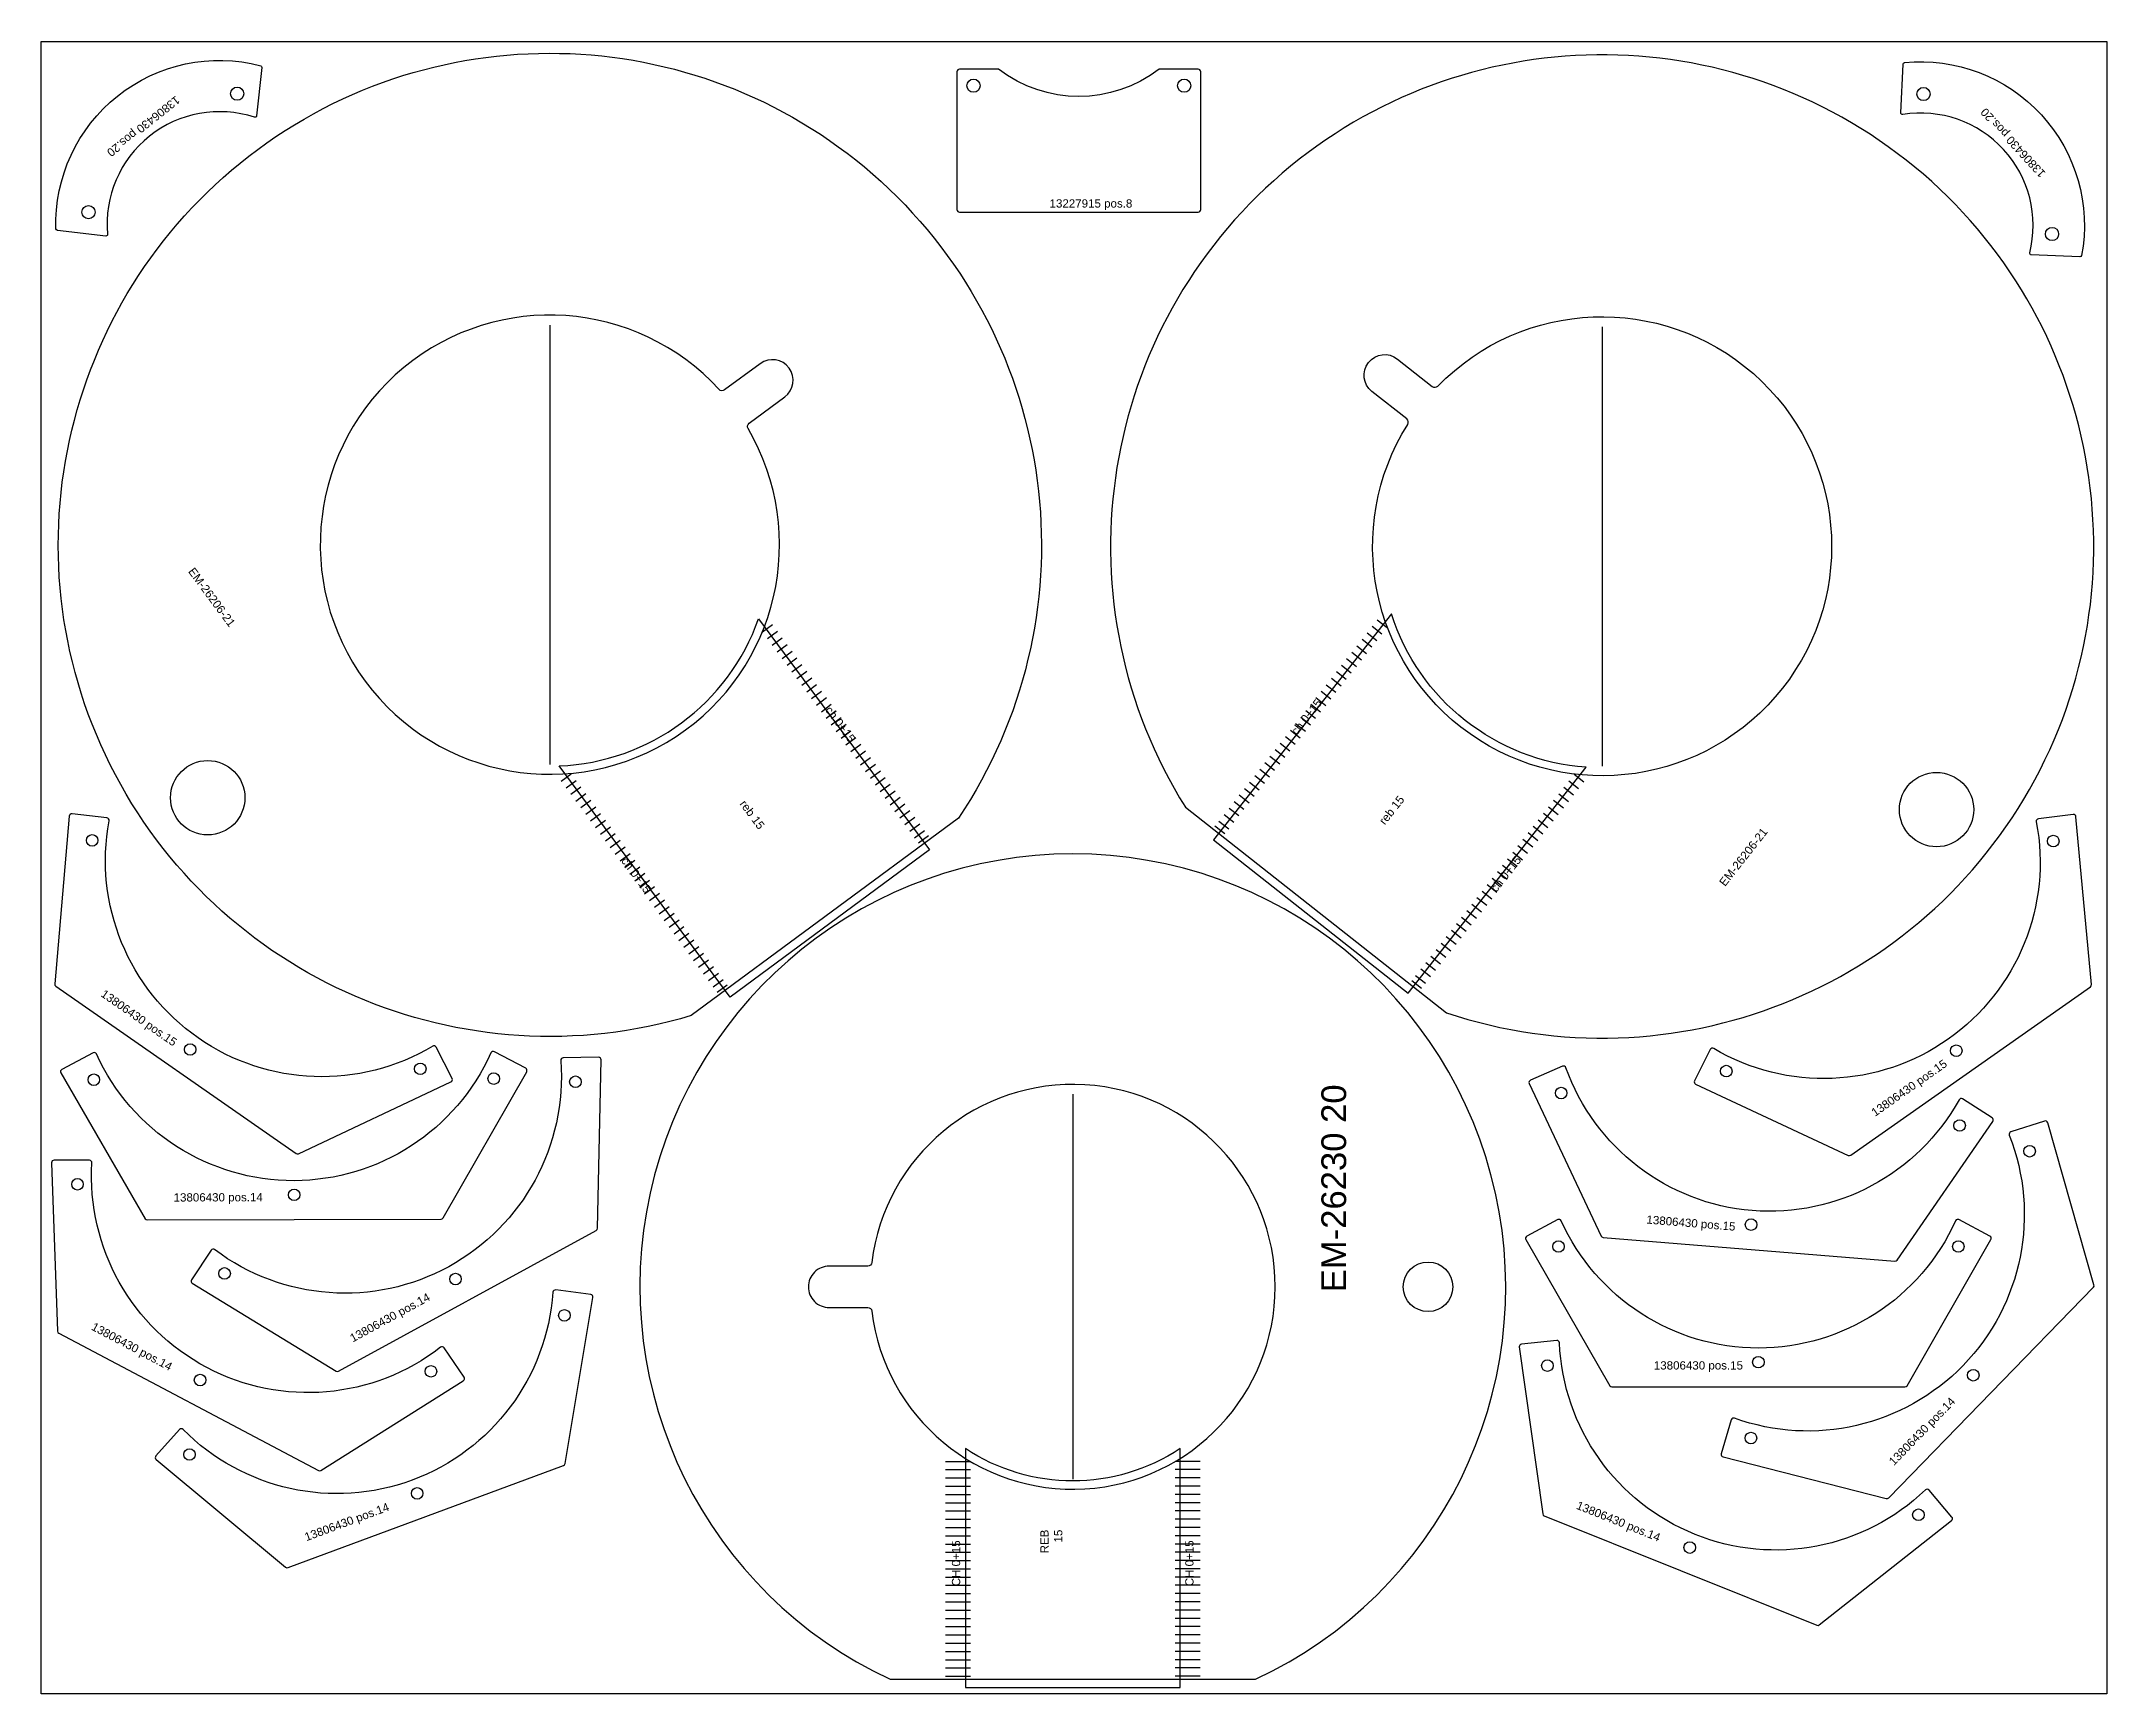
# Model space of a CAD drawing. Header units: millimetres. Extents: x 8466 to 10966, y 2530 to 4530.
import ezdxf

# ---------------------------------------------------------------- set-up
doc = ezdxf.new("R2010")
doc.units = ezdxf.units.MM
for name, color, linetype in [('13227915', 7, 'Continuous'), ('13806430', 7, 'Continuous'), ('Chanfro', 1, 'Continuous'), ('EM-26206-21', 7, 'Continuous'), ('EM-26230 20', 7, 'Continuous'), ('Rebaixo', 6, 'Continuous'), ('Texto', 3, 'Continuous')]:
    doc.layers.add(name, color=color, linetype=linetype)
doc.styles.get("Standard").update_dxf_attribs({"font": 'arial.ttf'})

msp = doc.modelspace()

# ---------------------------------------------------------------- linework, layer by layer
for p, q in [((9081.3, 4186.4), (9081.3, 3654.4)), ((10355, 4184.4), (10355, 3652.4)), ((9714.2, 3255.3), (9714.2, 2789.3))]:
    msp.add_line(p, q)
msp.add_lwpolyline([(8465.7, 4529.8), (10965.7, 4529.8), (10965.7, 2529.8), (8465.7, 2529.8)], close=True)
at = {"layer": '13227915', "color": 1}
msp.add_lwpolyline([(9577, 4323.1), (9866, 4323.1, 0.414214), (9869, 4326.1), (9869, 4493.1, 0.414214), (9866, 4496.1), (9818.8, 4496.1, -0.339091), (9624.2, 4496.1), (9577, 4496.1, 0.414214), (9574, 4493.1), (9574, 4326.1, 0.414214)], format="xyb", close=True, dxfattribs=at)
for centre in [(9594, 4476.1), (9849, 4476.1)]:
    msp.add_circle(centre, 8, dxfattribs=at)
at = {"layer": '13806430', "color": 1}
for points in [[(8726.3, 4439.6, -0.476093), (8723.7, 4437.9, 0.53952), (8545.9, 4296.2, -0.476093), (8543.7, 4294.1), (8485.2, 4300.8, -0.37238), (8483.4, 4302.8, -0.500361), (8731.2, 4500.3, -0.37238), (8732.7, 4498.1)], [(10874.4, 4271.2, -0.476093), (10872.5, 4273.7, 0.53952), (10718.9, 4441.2, -0.476093), (10716.5, 4443.2), (10719.2, 4502.1, -0.37238), (10721, 4504, -0.500361), (10935.3, 4270.4, -0.37238), (10933.2, 4268.8)], [(8481.9, 3388.9, 0.268506), (8483.2, 3386.2), (8774.1, 3183.6, 0.268506), (8777.1, 3183.4), (8961.5, 3270.4, 0.423134), (8962.9, 3274.5), (8943.6, 3312.3, 0.433738), (8939.4, 3313.5, -0.645089), (8547.7, 3586.3, 0.433738), (8545.1, 3589.9), (8502.9, 3594.8, 0.423134), (8499.6, 3592.1)], [(10652.9, 3181.3, 0.268506), (10655.9, 3181.6), (10945.9, 3385.5, 0.268506), (10947.1, 3388.3), (10928.5, 3591.3, 0.423134), (10925.2, 3594), (10883, 3588.9, 0.433738), (10880.5, 3585.3, -0.645089), (10490, 3310.7, 0.433738), (10485.8, 3309.5), (10466.7, 3271.5, 0.423134), (10468.1, 3267.5)], [(8952.1, 3105.6), (9053.2, 3282.7, 0.424547), (9052, 3286.8), (9014.1, 3306.8, 0.432332), (9009.9, 3305.4, -0.64513), (8532.5, 3304.1, 0.432332), (8528.4, 3305.5), (8490.5, 3285.4, 0.424547), (8489.3, 3281.2), (8591.4, 3104.7, 0.268506), (8594, 3103.2), (8949.5, 3104.1, 0.268506)], [(9138.9, 3093.1), (9143.3, 3297, 0.424547), (9140.3, 3300.1), (9097.4, 3299.5, 0.432332), (9094.4, 3296.2, -0.64513), (8675.5, 3067.3, 0.432332), (8671.2, 3066.6), (8647.5, 3030.8, 0.424547), (8648.4, 3026.6), (8822.4, 2920.2, 0.268506), (8825.4, 2920.1), (9137.4, 3090.6, 0.268506)], [(10353.6, 3083.8, 0.268506), (10356, 3082.1), (10709.4, 3053.3, 0.268506), (10712.1, 3054.6), (10827.7, 3222.5, 0.423134), (10826.9, 3226.8), (10791.2, 3249.8, 0.433738), (10787, 3248.7, -0.645089), (10311.1, 3287.5, 0.433738), (10307.1, 3289.2), (10268.2, 3272.3, 0.423134), (10266.7, 3268.3)], [(10950.3, 3024.8), (10894.3, 3220.9, 0.424547), (10890.5, 3222.9), (10849.7, 3209.7, 0.432332), (10847.8, 3205.7, -0.64513), (10515.1, 2863.3, 0.432332), (10511.2, 2861.3), (10499.2, 2820.1, 0.424547), (10501.3, 2816.4), (10698.9, 2766.1, 0.268506), (10701.8, 2766.9), (10949.6, 3021.9, 0.268506)], [(8804, 2799.9), (8976.5, 2908.7, 0.424547), (8977.4, 2912.9), (8953.2, 2948.4, 0.432332), (8948.9, 2949.1, -0.64513), (8527, 3172.3, 0.432332), (8524, 3175.5), (8481.1, 3175.5, 0.424547), (8478.1, 3172.4), (8485.2, 2968.6, 0.268506), (8486.8, 2966.1), (8801, 2799.8, 0.268506)], [(10364.2, 2902.6, 0.268506), (10366.8, 2901.1), (10721.4, 2901.1, 0.268506), (10724, 2902.6), (10825.6, 3079.4, 0.423134), (10824.4, 3083.6), (10786.9, 3103.6, 0.433738), (10782.8, 3102.2, -0.645089), (10305.4, 3102.2, 0.433738), (10301.3, 3103.6), (10263.8, 3083.6, 0.423134), (10262.6, 3079.4)], [(9099.6, 2808.3), (9133.4, 3009.4, 0.424547), (9130.9, 3012.9), (9088.3, 3018.5, 0.432332), (9084.9, 3015.7, -0.64513), (8637.3, 2849.7, 0.432332), (8633, 2849.6), (8604.4, 2817.6, 0.424547), (8604.7, 2813.3), (8761.4, 2682.9, 0.268506), (8764.4, 2682.4), (9097.7, 2806, 0.268506)], [(10617.8, 2613.1), (10778, 2739.3, 0.424547), (10778.4, 2743.6), (10750.7, 2776.3, 0.432332), (10746.3, 2776.5, -0.64513), (10303.3, 2954.5, 0.432332), (10300, 2957.3), (10257.3, 2952.9, 0.424547), (10254.7, 2949.5), (10283.1, 2747.5, 0.268506), (10284.9, 2745.2), (10614.8, 2612.6, 0.268506)]]:
    msp.add_lwpolyline(points, format="xyb", close=True, dxfattribs=at)
for centre, radius in [((8702.7, 4466.4), 8), ((10744, 4466), 8), ((8522.8, 4323), 8), ((10899.5, 4296.6), 8), ((8527.2, 3562.7), 7), ((10901, 3561.8), 7), ((8645.8, 3309.5), 7), ((10783.6, 3308.1), 7), ((8529.3, 3273), 7), ((8924.4, 3286.1), 7), ((9013.3, 3274.3), 7), ((9112.2, 3270.5), 7), ((10505.2, 3283.4), 7), ((10305.3, 3256.8), 7), ((10787.7, 3217.5), 7), ((10872.4, 3186.4), 7), ((8509.5, 3146.4), 7), ((8771.7, 3133.6), 7), ((10535.2, 3097.6), 7), ((10302.1, 3071.1), 7), ((10786.1, 3071.1), 7), ((8687.5, 3038.5), 7), ((8967, 3031.7), 7), ((9098.8, 2987.7), 7), ((8937.3, 2920), 7), ((10288.7, 2926.9), 7), ((10544.1, 2931.1), 7), ((8657.9, 2909.5), 7), ((10804.2, 2915.3), 7), ((8645, 2819.4), 7), ((10535.1, 2839.3), 7), ((8920.6, 2772.3), 7), ((10737.8, 2746.4), 7), ((10461, 2706.7), 7)]:
    msp.add_circle(centre, radius, dxfattribs=at)
at = {"layer": 'Chanfro'}
for p, q in [((10082.8, 3829.7), (10094.6, 3820.4)), ((9350.6, 3823.5), (9338.6, 3814.5)), ((9356.6, 3815.4), (9344.5, 3806.5)), ((9362.5, 3807.4), (9350.5, 3798.5)), ((10064.3, 3806.1), (10076.1, 3796.9)), ((10070.5, 3814), (10082.3, 3804.7)), ((10076.7, 3821.9), (10088.4, 3812.6)), ((9368.5, 3799.3), (9356.4, 3790.4)), ((9374.4, 3791.3), (9362.3, 3782.4)), ((9380.3, 3783.3), (9368.3, 3774.3)), ((9386.3, 3775.2), (9374.2, 3766.3)), ((10045.7, 3782.6), (10057.5, 3773.3)), ((10051.9, 3790.4), (10063.7, 3781.1)), ((10058.1, 3798.3), (10069.9, 3789)), ((9392.2, 3767.2), (9380.2, 3758.3)), ((9398.2, 3759.1), (9386.1, 3750.2)), ((9404.1, 3751.1), (9392.1, 3742.2)), ((10021, 3751.1), (10032.8, 3741.9)), ((10027.2, 3759), (10039, 3749.7)), ((10033.4, 3766.9), (10045.1, 3757.6)), ((10039.5, 3774.7), (10051.3, 3765.4)), ((9410.1, 3743), (9398, 3734.1)), ((9416, 3735), (9403.9, 3726.1)), ((9421.9, 3727), (9409.9, 3718)), ((10002.4, 3727.6), (10014.2, 3718.3)), ((10008.6, 3735.4), (10020.4, 3726.1)), ((10014.8, 3743.3), (10026.6, 3734)), ((9427.9, 3718.9), (9415.8, 3710)), ((9433.8, 3710.9), (9421.8, 3702)), ((9439.8, 3702.8), (9427.7, 3693.9)), ((9983.9, 3704), (9995.7, 3694.7)), ((9990.1, 3711.8), (10001.8, 3702.6)), ((9996.2, 3719.7), (10008, 3710.4)), ((9445.7, 3694.8), (9433.7, 3685.9)), ((9451.7, 3686.7), (9439.6, 3677.8)), ((9457.6, 3678.7), (9445.5, 3669.8)), ((9965.3, 3680.4), (9977.1, 3671.1)), ((9971.5, 3688.3), (9983.3, 3679)), ((9977.7, 3696.1), (9989.5, 3686.9)), ((9463.5, 3670.7), (9451.5, 3661.7)), ((9469.5, 3662.6), (9457.4, 3653.7)), ((9475.4, 3654.6), (9463.4, 3645.7)), ((9946.8, 3656.8), (9958.5, 3647.6)), ((9952.9, 3664.7), (9964.7, 3655.4)), ((9959.1, 3672.6), (9970.9, 3663.3)), ((9094.9, 3634.5), (9106.9, 3643.4)), ((9100.8, 3626.4), (9112.9, 3635.3)), ((9106.8, 3618.4), (9118.8, 3627.3)), ((9481.4, 3646.5), (9469.3, 3637.6)), ((9487.3, 3638.5), (9475.3, 3629.6)), ((9493.3, 3630.4), (9481.2, 3621.5)), ((9922, 3625.4), (9933.8, 3616.1)), ((9928.2, 3633.3), (9940, 3624)), ((9934.4, 3641.1), (9946.2, 3631.9)), ((9940.6, 3649), (9952.4, 3639.7)), ((10320.3, 3617.3), (10308.6, 3626.6)), ((10326.5, 3625.2), (10314.7, 3634.4)), ((10332.7, 3633), (10320.9, 3642.3)), ((9112.7, 3610.3), (9124.8, 3619.3)), ((9118.7, 3602.3), (9130.7, 3611.2)), ((9124.6, 3594.3), (9136.7, 3603.2)), ((9499.2, 3622.4), (9487.1, 3613.5)), ((9505.1, 3614.4), (9493.1, 3605.4)), ((9511.1, 3606.3), (9499, 3597.4)), ((9903.5, 3601.8), (9915.3, 3592.6)), ((9909.7, 3609.7), (9921.4, 3600.4)), ((9915.8, 3617.6), (9927.6, 3608.3)), ((10301.8, 3593.7), (10290, 3603)), ((10308, 3601.6), (10296.2, 3610.9)), ((10314.2, 3609.4), (10302.4, 3618.7)), ((9130.5, 3586.2), (9142.6, 3595.1)), ((9136.5, 3578.2), (9148.5, 3587.1)), ((9142.4, 3570.1), (9154.5, 3579.1)), ((9517, 3598.3), (9505, 3589.4)), ((9523, 3590.2), (9510.9, 3581.3)), ((9528.9, 3582.2), (9516.9, 3573.3)), ((9886.3, 3580.1), (9898.1, 3570.8)), ((9891.1, 3586.1), (9902.9, 3576.8)), ((9897.3, 3594), (9909.1, 3584.7)), ((10283.2, 3570.2), (10271.4, 3579.4)), ((10289.4, 3578), (10277.6, 3587.3)), ((10295.6, 3585.9), (10283.8, 3595.1)), ((9148.4, 3562.1), (9160.4, 3571)), ((9154.3, 3554.1), (9166.4, 3563)), ((9160.3, 3546), (9172.3, 3554.9)), ((9534.9, 3574.1), (9522.8, 3565.2)), ((9539.4, 3568), (9527.4, 3559.1)), ((10264.7, 3546.6), (10252.9, 3555.9)), ((10270.9, 3554.4), (10259.1, 3563.7)), ((10277, 3562.3), (10265.3, 3571.6)), ((9166.2, 3538), (9178.3, 3546.9)), ((9172.1, 3529.9), (9184.2, 3538.8)), ((9178.1, 3521.9), (9190.1, 3530.8)), ((10246.1, 3523), (10234.3, 3532.3)), ((10252.3, 3530.9), (10240.5, 3540.1)), ((10258.5, 3538.7), (10246.7, 3548)), ((9184, 3513.8), (9196.1, 3522.8)), ((9190, 3505.8), (9202, 3514.7)), ((9195.9, 3497.8), (9208, 3506.7)), ((10221.4, 3491.6), (10209.6, 3500.9)), ((10227.6, 3499.4), (10215.8, 3508.7)), ((10233.7, 3507.3), (10222, 3516.6)), ((10239.9, 3515.2), (10228.1, 3524.4)), ((9201.9, 3489.7), (9213.9, 3498.6)), ((9207.8, 3481.7), (9219.9, 3490.6)), ((9213.7, 3473.6), (9225.8, 3482.5)), ((10202.8, 3468), (10191, 3477.3)), ((10209, 3475.9), (10197.2, 3485.1)), ((10215.2, 3483.7), (10203.4, 3493)), ((9219.7, 3465.6), (9231.7, 3474.5)), ((9225.6, 3457.5), (9237.7, 3466.5)), ((9231.6, 3449.5), (9243.6, 3458.4)), ((9237.5, 3441.5), (9249.6, 3450.4)), ((10184.3, 3444.4), (10172.5, 3453.7)), ((10190.4, 3452.3), (10178.7, 3461.6)), ((10196.6, 3460.1), (10184.8, 3469.4)), ((9243.5, 3433.4), (9255.5, 3442.3)), ((9249.4, 3425.4), (9261.5, 3434.3)), ((9255.3, 3417.3), (9267.4, 3426.2)), ((10165.7, 3420.9), (10153.9, 3430.1)), ((10171.9, 3428.7), (10160.1, 3438)), ((10178.1, 3436.6), (10166.3, 3445.9)), ((9261.3, 3409.3), (9273.3, 3418.2)), ((9267.2, 3401.2), (9279.3, 3410.2)), ((9273.2, 3393.2), (9285.2, 3402.1)), ((10147.1, 3397.3), (10135.4, 3406.6)), ((10153.3, 3405.1), (10141.5, 3414.4)), ((10159.5, 3413), (10147.7, 3422.3)), ((9279.1, 3385.2), (9291.2, 3394.1)), ((9283.7, 3379), (9295.7, 3387.9)), ((10136.2, 3383.4), (10124.4, 3392.7)), ((10141, 3389.4), (10129.2, 3398.7)), ((9560.2, 2811), (9590.2, 2811)), ((9560.2, 2801), (9590.2, 2801)), ((9868.2, 2811), (9838.2, 2811)), ((9868.2, 2801), (9838.2, 2801)), ((9560.2, 2791), (9590.2, 2791)), ((9560.2, 2781), (9590.2, 2781)), ((9868.2, 2791), (9838.2, 2791)), ((9868.2, 2781), (9838.2, 2781)), ((9560.2, 2771), (9590.2, 2771)), ((9560.2, 2761), (9590.2, 2761)), ((9560.2, 2751), (9590.2, 2751)), ((9868.2, 2771), (9838.2, 2771)), ((9868.2, 2761), (9838.2, 2761)), ((9868.2, 2751), (9838.2, 2751)), ((9560.2, 2741), (9590.2, 2741)), ((9560.2, 2731), (9590.2, 2731)), ((9868.2, 2741), (9838.2, 2741)), ((9868.2, 2731), (9838.2, 2731)), ((9560.2, 2721), (9590.2, 2721)), ((9560.2, 2711), (9590.2, 2711)), ((9560.2, 2701), (9590.2, 2701)), ((9868.2, 2721), (9838.2, 2721)), ((9868.2, 2711), (9838.2, 2711)), ((9868.2, 2701), (9838.2, 2701)), ((9560.2, 2691), (9590.2, 2691)), ((9560.2, 2681), (9590.2, 2681)), ((9868.2, 2691), (9838.2, 2691)), ((9868.2, 2681), (9838.2, 2681)), ((9560.2, 2671), (9590.2, 2671)), ((9560.2, 2661), (9590.2, 2661)), ((9560.2, 2651), (9590.2, 2651)), ((9868.2, 2671), (9838.2, 2671)), ((9868.2, 2661), (9838.2, 2661)), ((9868.2, 2651), (9838.2, 2651)), ((9560.2, 2641), (9590.2, 2641)), ((9560.2, 2631), (9590.2, 2631)), ((9868.2, 2641), (9838.2, 2641)), ((9868.2, 2631), (9838.2, 2631)), ((9560.2, 2621), (9590.2, 2621)), ((9560.2, 2611), (9590.2, 2611)), ((9560.2, 2601), (9590.2, 2601)), ((9868.2, 2621), (9838.2, 2621)), ((9868.2, 2611), (9838.2, 2611)), ((9868.2, 2601), (9838.2, 2601)), ((9560.2, 2591), (9590.2, 2591)), ((9560.2, 2581), (9590.2, 2581)), ((9868.2, 2591), (9838.2, 2591)), ((9868.2, 2581), (9838.2, 2581)), ((9560.2, 2571), (9590.2, 2571)), ((9560.2, 2561), (9590.2, 2561)), ((9560.2, 2551), (9590.2, 2551)), ((9868.2, 2571), (9838.2, 2571)), ((9868.2, 2561), (9838.2, 2561)), ((9868.2, 2551), (9838.2, 2551))]:
    msp.add_line(p, q, dxfattribs=at)
at = {"layer": 'EM-26206-21'}
for points in [[(9575.8, 3589.5), (9252.4, 3350.5, -5.744563)], [(9850.6, 3602.7), (10166.6, 3354, 5.744563)], [(9321.1, 4061, -0.383438), (9322.5, 4067.5), (9365.6, 4099.4, 1), (9335.9, 4139.6), (9292.7, 4107.8, -0.383438), (9286.1, 4108.4, 18.813513)], [(10119.6, 4066.2, 0.383438), (10118.4, 4072.8), (10076.3, 4106, -1), (10107.2, 4145.3), (10149.4, 4112.1, 0.383438), (10156, 4112.5, -18.813513)]]:
    msp.add_lwpolyline(points, format="xyb", close=True, dxfattribs=at)
for centre in [(8667.1, 3614.3), (10759.7, 3599.9)]:
    msp.add_circle(centre, 45, dxfattribs=at)
at = {"layer": 'EM-26230 20'}
for points in [[(9493, 2547.3), (9935.5, 2547.3, 4.51528)], [(9471, 3051.7, -0.379405), (9466, 3047.3), (9419.2, 3047.3, 0.414214), (9394.2, 3022.3), (9394.2, 3022.3, 0.414214), (9419.2, 2997.3), (9466, 2997.3, -0.379405), (9471, 2992.9, 16.606449)]]:
    msp.add_lwpolyline(points, format="xyb", close=True, dxfattribs=at)
msp.add_circle((10144.2, 3022.3), 30, dxfattribs=at)
at = {"layer": 'Rebaixo'}
for points in [[(9333.9, 3830.9), (9540.7, 3551.1), (9299.4, 3372.9), (9092.6, 3652.7, 0.306066)], [(10099.8, 3836.7), (9884.6, 3563.3), (10120.3, 3377.7), (10335.5, 3651.1, -0.306066)], [(9844.2, 2826.6, -0.301787), (9584.2, 2826.6), (9584.2, 2537.3), (9844.2, 2537.3)]]:
    msp.add_lwpolyline(points, format="xyb", close=True, dxfattribs=at)

# ---------------------------------------------------------------- texts
at = {"layer": 'Chanfro', "char_height": 10}
for s, width, heights, insert, attachment_point, rotation in [('ch 0+15', 79.958, [2.55], (10008.6, 3734.8), 3, 51.7907), ('ch 0+15', 79.958, [2.55], (9422, 3726.3), 1, 306.4629), ('ch 0+15', 79.958, [2.55], (9166.8, 3537.8), 7, 306.4629), ('ch 0+15', 79.958, [2.55], (10257.9, 3538.5), 9, 51.7907), ('CH 0+15', 63.746, [0], (9567.9, 2715.4), 3, 90), ('CH 0+15', 63.746, [0], (9860.5, 2715.4), 9, 90)]:
    msp.add_mtext_dynamic_manual_height_columns(s, width=width, gutter_width=12.5, heights=heights, dxfattribs=dict(at, insert=insert, attachment_point=attachment_point, rotation=rotation))
at = {"layer": 'Rebaixo', "char_height": 10}
for s, width, insert, attachment_point, rotation in [('reb 15', 191.299, (9318.5, 3612.7), 1, 306.4629), ('reb 15', 191.299, (10108.5, 3618), 3, 51.7907), ('REB\\P15', 112.629, (9674.9, 2728.4), 3, 90)]:
    msp.add_mtext_dynamic_manual_height_columns(s, width=width, gutter_width=12.5, heights=[0], dxfattribs=dict(at, insert=insert, attachment_point=attachment_point, rotation=rotation))
at = {"layer": 'Texto', "color": 1, "char_height": 10, "attachment_point": 1}
for s, insert, rotation in [('13806430 pos.20', (8634.7, 4456.7), 218.553), ('13806430 pos.20', (10885.1, 4363.7), 132.5354), ('13806430 pos.15', (8542.5, 3382.8), 325.1485), ('13806430 pos.15', (10679.5, 3236.1), 35.1212), ('13806430 pos.14', (8625.8, 3135.5), 0.151), ('13806430 pos.15', (10409.1, 3108.9), 355.3412), ('13806430 pos.14', (8837.9, 2963.7), 28.6517), ('13806430 pos.14', (8530, 2979.7), 332.1154), ('13806430 pos.14', (10700.9, 2812.2), 45.8295), ('13806430 pos.14', (8783.1, 2723.7), 20.3473), ('13806430 pos.14', (10326.5, 2763.2), 338.1149)]:
    msp.add_mtext_dynamic_manual_height_columns(s, width=133.945, gutter_width=12.5, heights=[0], dxfattribs=dict(at, insert=insert, rotation=rotation))
for s, width, insert in [('13227915 pos.8', 353.6, (9686.1, 4338.6)), ('13806430 pos.15', 133.945, (10417.5, 2932.2))]:
    msp.add_mtext_dynamic_manual_height_columns(s, width=width, gutter_width=12.5, heights=[0], dxfattribs=dict(at, insert=insert))
at = {"layer": 'Texto'}
for s, width, insert, char_height, attachment_point, rotation in [('EM-26206-21', 439.334, (8651, 3894), 10, 1, 306.4629), ('EM-26206-21', 439.334, (10495.8, 3512.4), 10, 1, 51.7907), ('EM-26230 20', 490, (10015.1, 3267.3), 30, 3, 90)]:
    msp.add_mtext_dynamic_manual_height_columns(s, width=width, gutter_width=12.5, heights=[0], dxfattribs=dict(at, insert=insert, char_height=char_height, attachment_point=attachment_point, rotation=rotation))

doc.saveas('drawing.dxf')
